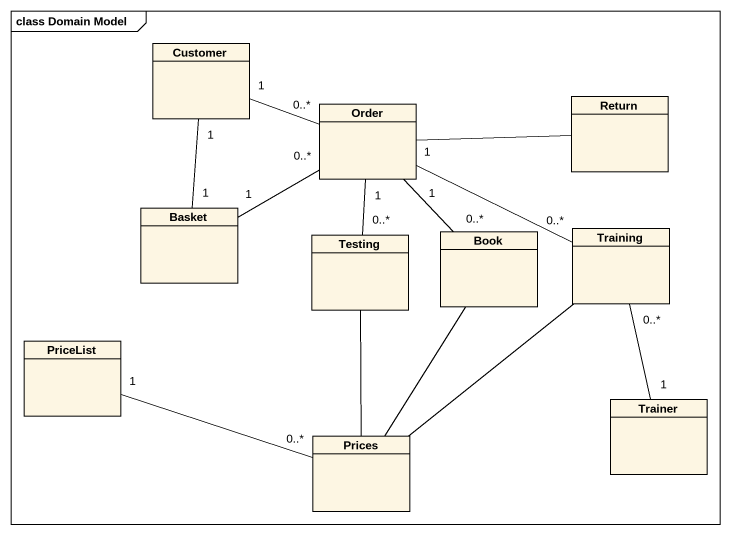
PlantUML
@startuml
mainframe class Domain Model
hide circle
hide empty members
class Customer
class "Return" as Return_
class Order
class Basket
class Testing
class Book
class Training
class PriceList
class Prices
class Trainer
Customer "1" -right- "0..*" Order
Customer "1" -- "1" Basket
Order -right- Return_
Order "1" -- "0..*" Testing
Order "1" -- "0..*" Book
Order "1" -right- "0..*" Training
Basket "1" -right- "0..*" Order
Testing -- Prices
Book -- Prices
Training -- Prices
PriceList "1" -right- "0..*" Prices
Trainer "1" -up- "0..*" Training
@enduml
